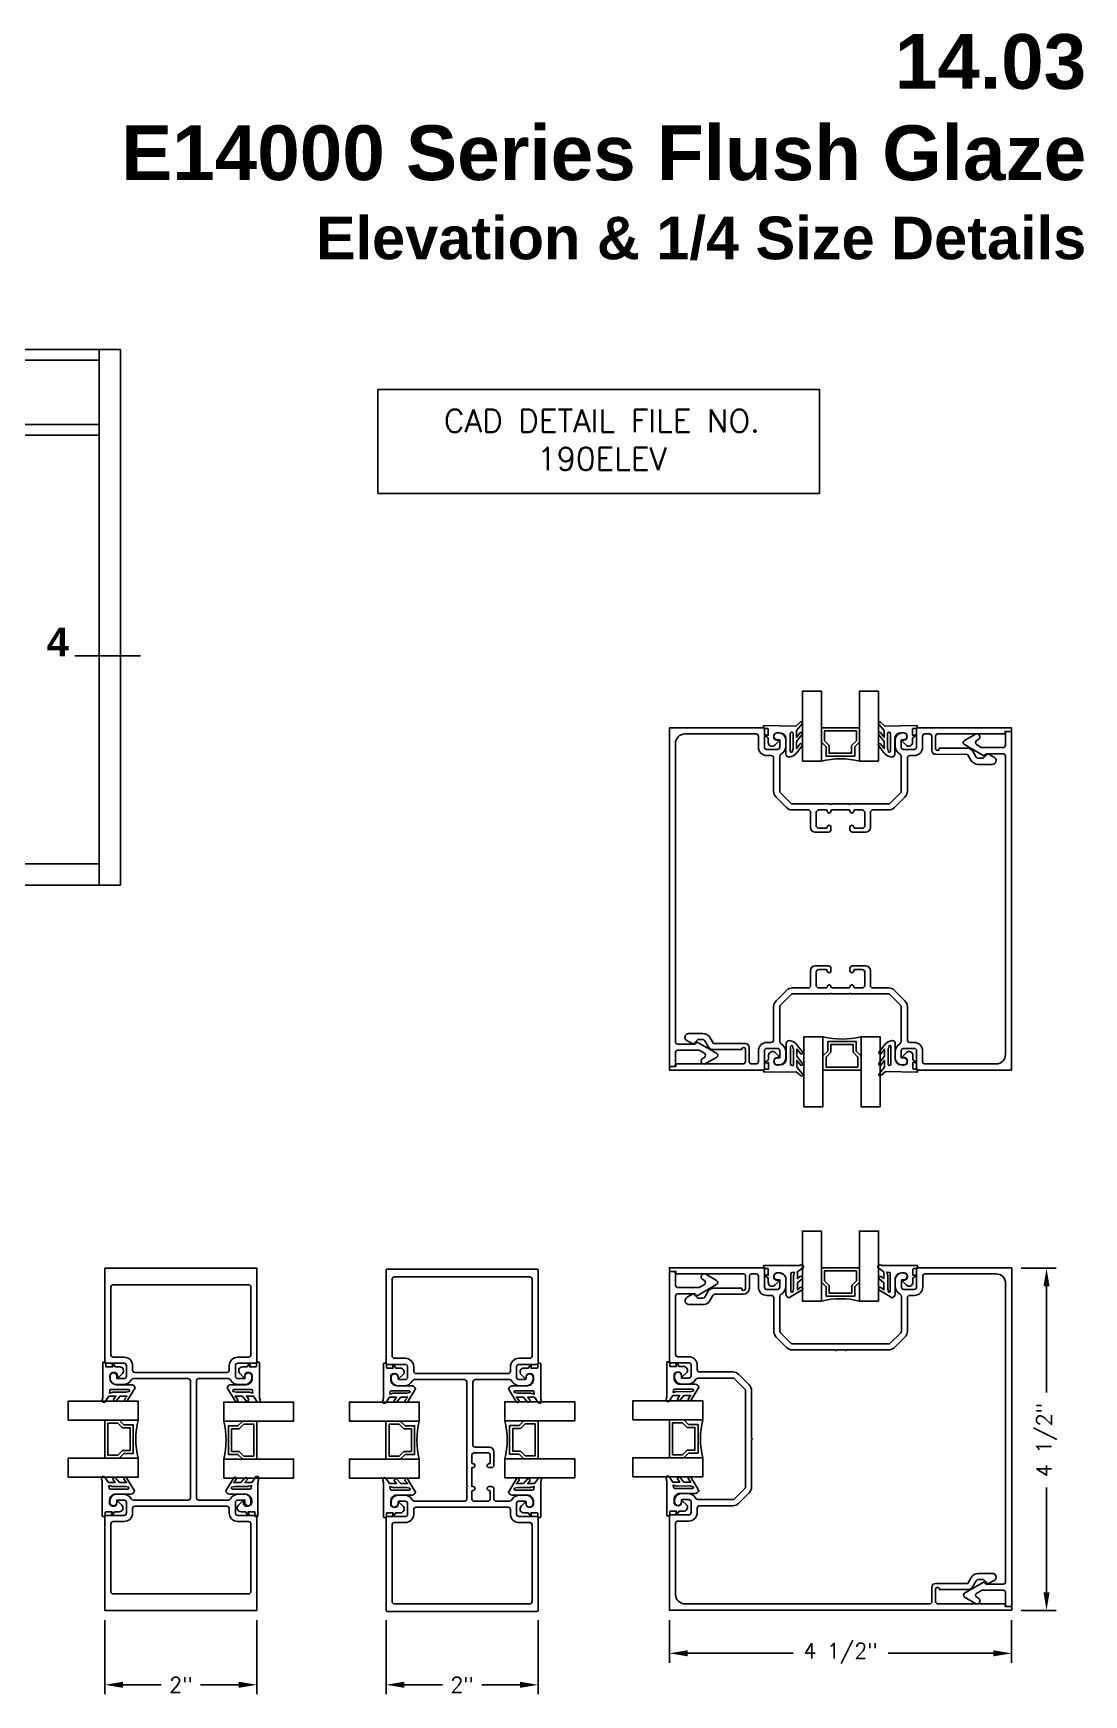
# Model space of a CAD drawing. Extents: x 0 to 139, y -24 to 89.
# Drawn here: x 33.87 to 37.32, y -4.44 to 1.02 of the extents above; entities that cross this region are included whole.
import ezdxf
from ezdxf.enums import TextEntityAlignment as Align

# ---------------------------------------------------------------- set-up
doc = ezdxf.new("R2010")
doc.units = 0
doc.header["$MEASUREMENT"] = 0
doc.layers.get('DEFPOINTS').update_dxf_attribs({"linetype": 'CONTINUOUS'})
for name, color, linetype in [('R-ANNO-DIMS', 3, 'CONTINUOUS'), ('R-ANNO-TEXT', 6, 'CONTINUOUS'), ('R-DET2', 2, 'CONTINUOUS'), ('R-OTLN', 1, 'CONTINUOUS'), ('R-PAT1', 5, 'CONTINUOUS'), ('TITLE', 7, 'CONTINUOUS')]:
    doc.layers.add(name, color=color, linetype=linetype)
doc.styles.get("Standard").update_dxf_attribs({"font": 'simplex'})
doc.styles.add('STYLE1', font='arialbd.ttf')
doc.dimstyles.new('1-4SIZE', dxfattribs={"dimtxt": 0.05, "dimasz": 0.06, "dimexe": 0.03125, "dimexo": 0.03125, "dimgap": 0.03125, "dimtad": 0, "dimdec": 5, "dimlfac": 4, "dimzin": 4, "dimtxsty": 'STANDARD', "dimcen": 0, "dimclrd": 256, "dimclre": 256, "dimclrt": 256, "dimazin": 3, "dimtfac": 1, "dimtdec": 5, "dimtofl": 0, "dimtmove": 0, "dimatfit": 3, "dimtolj": 1, "dimtzin": 4})

# ---------------------------------------------------------------- blocks, each defined once
blk = doc.blocks.new('*D181')
at = {"layer": 'DEFPOINTS', "color": 0}
for p in [(35.026, -4.1659), (35.526, -4.1659), (35.526, -4.4101)]:
    blk.add_point(p, dxfattribs=at)
at = {"layer": 'R-ANNO-DIMS'}
for p, q in [((35.026, -4.1972), (35.026, -4.4413)), ((35.526, -4.1972), (35.526, -4.4413)), ((35.086, -4.4101), (35.2115, -4.4101)), ((35.466, -4.4101), (35.3406, -4.4101))]:
    blk.add_line(p, q, dxfattribs=at)
for points in [[(35.086, -4.4001), (35.086, -4.4201), (35.026, -4.4101)], [(35.466, -4.4001), (35.466, -4.4201), (35.526, -4.4101)]]:
    blk.add_solid(points, dxfattribs=at)
at = {"layer": 'R-ANNO-DIMS', "insert": (35.276, -4.4101), "char_height": 0.05, "attachment_point": 5}
blk.add_mtext('\\A1;2"', dxfattribs=at)
blk = doc.blocks.new('*D182')
at = {"layer": 'DEFPOINTS', "color": 0}
for p in [(34.1017, -4.1659), (34.6017, -4.1659), (34.6017, -4.4101)]:
    blk.add_point(p, dxfattribs=at)
at = {"layer": 'R-ANNO-DIMS'}
for p, q in [((34.1017, -4.1972), (34.1017, -4.4413)), ((34.6017, -4.1972), (34.6017, -4.4413)), ((34.1617, -4.4101), (34.2871, -4.4101)), ((34.5417, -4.4101), (34.4163, -4.4101))]:
    blk.add_line(p, q, dxfattribs=at)
for points in [[(34.1617, -4.4001), (34.1617, -4.4201), (34.1017, -4.4101)], [(34.5417, -4.4001), (34.5417, -4.4201), (34.6017, -4.4101)]]:
    blk.add_solid(points, dxfattribs=at)
at = {"layer": 'R-ANNO-DIMS', "insert": (34.3517, -4.4101), "char_height": 0.05, "attachment_point": 5}
blk.add_mtext('\\A1;2"', dxfattribs=at)
blk = doc.blocks.new('*D189')
at = {"layer": 'DEFPOINTS', "color": 0}
for p in [(37.0825, -3.0409), (37.1974, -3.0409), (37.0825, -4.1659)]:
    blk.add_point(p, dxfattribs=at)
at = {"layer": 'R-ANNO-DIMS'}
for p, q in [((37.1138, -3.0409), (37.2286, -3.0409)), ((37.1974, -3.1009), (37.1974, -3.4496)), ((37.1974, -4.1059), (37.1974, -3.7621)), ((37.1138, -4.1659), (37.2286, -4.1659))]:
    blk.add_line(p, q, dxfattribs=at)
for points in [[(37.1874, -3.1009), (37.2074, -3.1009), (37.1974, -3.0409)], [(37.1874, -4.1059), (37.2074, -4.1059), (37.1974, -4.1659)]]:
    blk.add_solid(points, dxfattribs=at)
at = {"layer": 'R-ANNO-DIMS', "insert": (37.1974, -3.6059), "char_height": 0.05, "attachment_point": 5, "rotation": 90}
blk.add_mtext('\\A1;4 1/2"', dxfattribs=at)
blk = doc.blocks.new('*D190')
at = {"layer": 'DEFPOINTS', "color": 0}
for p in [(35.9579, -4.1659), (37.0825, -4.1659), (37.0825, -4.3067)]:
    blk.add_point(p, dxfattribs=at)
at = {"layer": 'R-ANNO-DIMS'}
for p, q in [((35.9579, -4.1972), (35.9579, -4.3379)), ((37.0825, -4.1972), (37.0825, -4.3379)), ((36.0179, -4.3067), (36.364, -4.3067)), ((37.0225, -4.3067), (36.6765, -4.3067))]:
    blk.add_line(p, q, dxfattribs=at)
for points in [[(36.0179, -4.2967), (36.0179, -4.3167), (35.9579, -4.3067)], [(37.0225, -4.2967), (37.0225, -4.3167), (37.0825, -4.3067)]]:
    blk.add_solid(points, dxfattribs=at)
at = {"layer": 'R-ANNO-DIMS', "insert": (36.5202, -4.3067), "char_height": 0.05, "attachment_point": 5}
blk.add_mtext('\\A1;4 1/2"', dxfattribs=at)
blk = doc.blocks.new('DOOR_ELEVATION')
at = {"layer": 'R-OTLN'}
for p, q in [((101.0679, -1.628), (101.0679, 0.132)), ((101.0679, 0.132), (104.4078, 0.132)), ((101.1031, -1.628), (101.1031, 0.132)), ((101.9117, -1.628), (101.9117, 0.132)), ((101.9469, -1.628), (101.9469, 0.132)), ((102.7906, -1.628), (102.7906, 0.132)), ((102.8258, -1.628), (102.8258, 0.132)), ((103.4586, -1.628), (103.4586, 0.132)), ((103.4937, -1.628), (103.4937, 0.132)), ((104.3375, -1.628), (104.3375, 0.132)), ((104.4078, -1.628), (104.4078, 0.132)), ((101.1031, 0.0968), (101.9117, 0.0968)), ((101.9469, 0.0968), (102.7906, 0.0968)), ((102.8258, 0.0968), (103.4586, 0.0968)), ((103.4937, 0.0968), (104.3375, 0.0968)), ((101.1031, -0.1141), (101.9117, -0.1141)), ((101.1031, -0.1493), (101.9117, -0.1493)), ((101.9469, -0.1141), (102.7906, -0.1141)), ((101.9469, -0.1493), (102.7906, -0.1493)), ((102.8258, -0.1141), (103.4586, -0.1141)), ((102.8258, -0.1493), (103.4586, -0.1493)), ((102.828, -0.1515), (103.4575, -0.1515)), ((102.828, -1.628), (102.828, -0.1515)), ((102.8653, -1.628), (102.8653, -0.1515)), ((103.4201, -0.7964), (103.4201, -0.1515)), ((103.4575, -1.628), (103.4575, -0.1515)), ((103.4937, -0.1141), (104.3375, -0.1141)), ((103.4937, -0.1493), (104.3375, -0.1493)), ((102.8653, -0.1888), (103.4201, -0.1888)), ((102.8741, -1.5577), (102.8741, -0.1888)), ((102.8741, -0.1976), (103.4113, -0.1976)), ((103.4113, -0.7964), (103.4113, -0.1888)), ((103.4388, -0.7964), (103.4036, -0.7964)), ((103.4388, -0.8139), (103.4036, -0.8139)), ((103.4113, -0.937), (103.4113, -0.8139)), ((103.4201, -0.937), (103.4201, -0.8139)), ((103.3773, -0.8227), (103.3773, -0.9282)), ((103.3948, -0.8227), (103.3948, -0.9282)), ((103.4388, -0.937), (103.4036, -0.937)), ((103.4388, -0.9546), (103.4036, -0.9546)), ((103.4113, -1.5577), (103.4113, -0.9546)), ((103.4201, -1.628), (103.4201, -0.9546)), ((102.8653, -1.5577), (103.4201, -1.5577)), ((102.8741, -1.5489), (103.4113, -1.5489)), ((103.4937, -1.5577), (104.3375, -1.5577)), ((101.0679, -1.628), (102.8258, -1.628)), ((101.1031, -1.5929), (101.9117, -1.5929)), ((101.9469, -1.5929), (102.7906, -1.5929)), ((102.828, -1.628), (103.4575, -1.628)), ((103.4586, -1.628), (104.4078, -1.628))]:
    blk.add_line(p, q, dxfattribs=at)
for centre, radius, start, end in [((103.4036, -0.8227), 0.0264, 90, 180), ((103.4036, -0.8227), 0.00879, 90, 180), ((103.4388, -0.8051), 0.00879, 270, 90), ((103.4036, -0.9282), 0.0264, 180, 270), ((103.4036, -0.9282), 0.00879, 180, 270), ((103.4388, -0.9458), 0.00879, 270, 90)]:
    blk.add_arc(centre, radius, start, end, dxfattribs=at)
blk = doc.blocks.new('P2728_COMPRESS')
at = {"layer": 'R-DET2'}
blk.add_lwpolyline([(176.266, 42.927), (176.372, 42.753, -0.301952), (176.324, 42.713), (176.124, 42.713, 0.414214), (176.044, 42.633), (176.044, 42.594, 0.388879), (176.081, 42.554), (176.097, 42.553, 0.440011), (176.14, 42.593), (176.14, 42.607, -0.668179), (176.157, 42.614), (176.206, 42.566, -0.668179), (176.17, 42.48), (176.111, 42.48), (176.083, 42.441, -0.836323), (176.069, 42.447), (176.078, 42.48), (175.994, 42.48, 0.414214), (175.988, 42.474), (175.988, 42.424, -0.414214), (175.982, 42.418), (175.954, 42.418, -0.414214), (175.948, 42.424), (175.948, 42.862, 0.083245), (175.94, 42.911), (175.94, 42.911)], format="xyb", dxfattribs=at)
for points in [[(175.978, 42.937), (176.028, 42.864), (176.119, 42.864), (176.088, 42.905)], [(176.117, 42.931), (176.175, 42.864), (176.267, 42.864), (176.235, 42.902)]]:
    blk.add_lwpolyline(points, dxfattribs=at)
blk.add_lwpolyline([(176.039, 42.79, 0.372312), (176.054, 42.778), (176.284, 42.778, 0.668179), (176.295, 42.803), (176.252, 42.812), (176.078, 42.811), (176.034, 42.824)], format="xyb", close=True, dxfattribs=at)
at = {"layer": 'R-DET2', "ltscale": 0.1}
for centre, radius, start, end in [((175.962, 42.92), 0.0237, 22.2345, 202.2345), ((176.117, 42.901), 0.0297, 90, 171.5397), ((176.251, 42.914), 0.0199, 40.2978, 220.2978)]:
    blk.add_arc(centre, radius, start, end, dxfattribs=at)

msp = doc.modelspace()

# ---------------------------------------------------------------- linework, layer by layer
at = {"layer": 'R-ANNO-TEXT'}
msp.add_line((34.2193668, -1.0286541), (34.0030325, -1.0286541), dxfattribs=at)
msp.add_lwpolyline([(34.9991316, -0.1527947), (36.4506116, -0.1527947), (36.4506116, -0.4948576), (34.9991316, -0.4948576)], close=True, dxfattribs=at)
at = {"layer": 'R-DET2'}
for points in [[(36.6447655, -1.1446909), (36.5822655, -1.1446909), (36.5822655, -1.374491), (36.6447655, -1.374491), (36.6447655, -1.1446909), (36.6447655, -1.374491), (36.5822655, -1.374491), (36.5822655, -1.311991), (36.5667655, -1.327491), (36.5667655, -1.358741), (36.4727655, -1.358741), (36.4727655, -1.327491), (36.4572655, -1.311991), (36.4572655, -1.264991), (36.5822655, -1.264991), (36.4572655, -1.264991), (36.4572655, -1.1446909), (36.3947655, -1.1446909), (36.3947655, -1.374491), (36.4572655, -1.374491), (36.4572655, -1.311991), (36.4572655, -1.374491, -0.123310184), (36.5822655, -1.374491, 1.56900442)], [(36.3999642, -2.5101986), (36.4624642, -2.5101987), (36.4624642, -2.2803985), (36.3999642, -2.2803985), (36.3999642, -2.5101987), (36.3999642, -2.2803985), (36.4624642, -2.2803985), (36.4624642, -2.3428985), (36.4779642, -2.3273985), (36.4779642, -2.2961485), (36.5719642, -2.2961485), (36.5719642, -2.3273985), (36.5874642, -2.3428985), (36.5874642, -2.3898985), (36.4624642, -2.3898985), (36.5874642, -2.3898985), (36.5874642, -2.5101987), (36.6499642, -2.5101987), (36.6499642, -2.2803985), (36.5874642, -2.2803985), (36.5874642, -2.3428985), (36.5874642, -2.2803985, -0.123310184), (36.4624642, -2.2803985, 1.56900442)], [(36.6450143, -2.9191038), (36.5825143, -2.9191038), (36.5825143, -3.1489039), (36.6450143, -3.1489039), (36.6450143, -2.9191038), (36.6450143, -3.1489039), (36.5825143, -3.1489039), (36.5825143, -3.0864039), (36.5670143, -3.1019039), (36.5670143, -3.1331539), (36.4730143, -3.1331539), (36.4730143, -3.1019039), (36.4575143, -3.0864039), (36.4575143, -3.0394039), (36.5825143, -3.0394039), (36.4575143, -3.0394039), (36.4575143, -2.9191038), (36.3950143, -2.9191038), (36.3950143, -3.1489039), (36.4575143, -3.1489039), (36.4575143, -3.0864039), (36.4575143, -3.1489039, -0.123310184), (36.5825143, -3.1489039, 1.56900442)], [(33.9812637, -3.4777977), (33.9812637, -3.5402977), (34.2110638, -3.5402977), (34.2110638, -3.4777977), (33.9812637, -3.4777977), (34.2110638, -3.4777977), (34.2110638, -3.5402977), (34.1485638, -3.5402977), (34.1640638, -3.5557977), (34.1953138, -3.5557977), (34.1953138, -3.6497977), (34.1640638, -3.6497977), (34.1485638, -3.6652977), (34.1015638, -3.6652977), (34.1015638, -3.5402977), (34.1015638, -3.6652977), (33.9812637, -3.6652977), (33.9812637, -3.7277977), (34.2110638, -3.7277977), (34.2110638, -3.6652977), (34.1485638, -3.6652977), (34.2110638, -3.6652977, -0.123310184), (34.2110638, -3.5402977, 1.56900442)], [(34.7221139, -3.7309577), (34.7221139, -3.6684577), (34.4923138, -3.6684577), (34.4923138, -3.7309577), (34.7221139, -3.7309577), (34.4923138, -3.7309577), (34.4923138, -3.6684577), (34.5548138, -3.6684577), (34.5393138, -3.6529577), (34.5080638, -3.6529577), (34.5080638, -3.5589577), (34.5393138, -3.5589577), (34.5548138, -3.5434577), (34.6018138, -3.5434577), (34.6018138, -3.6684577), (34.6018138, -3.5434577), (34.7221139, -3.5434577), (34.7221139, -3.4809577), (34.4923138, -3.4809577), (34.4923138, -3.5434577), (34.5548138, -3.5434577), (34.4923138, -3.5434577, -0.123310184), (34.4923138, -3.6684577, 1.56900442)], [(34.9056095, -3.480958), (34.9056094, -3.543458), (35.1354096, -3.543458), (35.1354096, -3.480958), (34.9056094, -3.480958), (35.1354096, -3.480958), (35.1354096, -3.543458), (35.0729096, -3.543458), (35.0884096, -3.558958), (35.1196596, -3.558958), (35.1196596, -3.652958), (35.0884096, -3.652958), (35.0729096, -3.668458), (35.0259096, -3.668458), (35.0259096, -3.543458), (35.0259096, -3.668458), (34.9056094, -3.668458), (34.9056094, -3.730958), (35.1354096, -3.730958), (35.1354096, -3.668458), (35.0729096, -3.668458), (35.1354096, -3.668458, -0.123310184), (35.1354096, -3.543458, 1.56900442)], [(35.6464597, -3.7301398), (35.6464597, -3.6676398), (35.4166596, -3.6676398), (35.4166596, -3.7301398), (35.6464597, -3.7301398), (35.4166596, -3.7301398), (35.4166596, -3.6676398), (35.4791596, -3.6676398), (35.4636596, -3.6521398), (35.4324096, -3.6521398), (35.4324096, -3.5581398), (35.4636596, -3.5581398), (35.4791596, -3.5426398), (35.5261596, -3.5426398), (35.5261596, -3.6676398), (35.5261596, -3.5426398), (35.6464597, -3.5426398), (35.6464597, -3.4801398), (35.4166596, -3.4801398), (35.4166596, -3.5426398), (35.4791596, -3.5426398), (35.4166596, -3.5426398, -0.123310184), (35.4166596, -3.6676398, 1.56900442)], [(35.8376037, -3.4765153), (35.8376037, -3.5390153), (36.0674038, -3.5390153), (36.0674038, -3.4765153), (35.8376037, -3.4765153), (36.0674038, -3.4765153), (36.0674038, -3.5390153), (36.0049038, -3.5390153), (36.0204038, -3.5545153), (36.0516538, -3.5545153), (36.0516538, -3.6485153), (36.0204038, -3.6485153), (36.0049038, -3.6640153), (35.9579038, -3.6640153), (35.9579038, -3.5390153), (35.9579038, -3.6640153), (35.8376037, -3.6640153), (35.8376037, -3.7265153), (36.0674038, -3.7265153), (36.0674038, -3.6640153), (36.0049038, -3.6640153), (36.0674038, -3.6640153, -0.123310184), (36.0674038, -3.5390153, 1.56900442)]]:
    msp.add_lwpolyline(points, format="xyb", dxfattribs=at)
for points in [[(36.310615, -1.3056446), (36.3141137, -1.3056446, -0.668178638), (36.3158814, -1.3099124), (36.3038158, -1.321978, -0.668178638), (36.282477, -1.3131392), (36.282477, -1.2984267), (36.2725683, -1.2913918, -0.836323417), (36.2742437, -1.2878291), (36.282477, -1.2900352), (36.282477, -1.2690668, 0.414213562), (36.280977, -1.2675668), (36.268477, -1.2675668, -0.414213562), (36.266977, -1.2660668), (36.266977, -1.2590668, -0.414213562), (36.268477, -1.2575668), (36.3730931, -1.2592957, 0.163037879), (36.3730931, -1.2592957), (36.3890723, -1.2452098, -0.886657652), (36.3929261, -1.2532292), (36.3756083, -1.2736543), (36.3756083, -1.2964298), (36.3879754, -1.2804681, -0.948513471), (36.3930277, -1.2878549), (36.3756083, -1.3104892), (36.3756083, -1.3334427), (36.3879157, -1.3176813, -0.958754735), (36.3933447, -1.3248015), (36.3785315, -1.343702, -0.22622008), (36.3505516, -1.3616446, -0.414213562), (36.3405516, -1.3516446), (36.3405516, -1.3016446, 0.414213562), (36.3205516, -1.2816446), (36.3109649, -1.2816446, 0.388878732), (36.301003, -1.2907731), (36.300653, -1.2947731, 0.440010531)], [(36.7286552, -1.3054206), (36.7251565, -1.3054206, 0.668178638), (36.7233888, -1.3096883), (36.7354544, -1.321754, 0.668178638), (36.7567932, -1.3129151), (36.7567932, -1.2982027), (36.7667019, -1.2911677, 0.836323417), (36.7650265, -1.2876051), (36.7567932, -1.2898112), (36.7567932, -1.2688428, -0.414213562), (36.7582932, -1.2673428), (36.7707932, -1.2673428, 0.414213562), (36.7722932, -1.2658428), (36.7722932, -1.2588428, 0.414213562), (36.7707932, -1.2573428), (36.6661771, -1.2590716, -0.163037879), (36.6661771, -1.2590716), (36.650198, -1.2449857, 0.886657652), (36.6463442, -1.2530051), (36.6636619, -1.2734303), (36.6636619, -1.2962058), (36.6512948, -1.2802441, 0.948513471), (36.6462425, -1.2876309), (36.6636619, -1.3102652), (36.6636619, -1.3332187), (36.6513545, -1.3174572, 0.958754735), (36.6459255, -1.3245775), (36.6607387, -1.343478, 0.22622008), (36.6887186, -1.3614206, 0.414213562), (36.6987186, -1.3514206), (36.6987186, -1.3014206, -0.414213562), (36.7187186, -1.2814206), (36.7283053, -1.2814206, -0.388878732), (36.7382672, -1.290549), (36.7386172, -1.294549, -0.440010531)], [(36.357972, -1.2803743, 0.372311819), (36.3547644, -1.2840848), (36.3547644, -1.3416446, 0.668178638), (36.3611661, -1.3442963), (36.3631476, -1.3358167, 0.198912367), (36.364246, -1.3331651), (36.364246, -1.2828453, 0.457394721), (36.3599536, -1.2791347)], [(36.6812982, -1.2801502, -0.372311819), (36.6845058, -1.2838608), (36.6845058, -1.3414206, -0.668178638), (36.6781042, -1.3440722), (36.6761226, -1.3355927, -0.198912367), (36.6750242, -1.332941), (36.6750242, -1.2826213, -0.457394721), (36.6793166, -1.2789107)], [(36.3120469, -2.348848), (36.3155456, -2.348848, 0.668178638), (36.3173134, -2.3445803), (36.3052478, -2.3325147, 0.668178638), (36.2839089, -2.3413535), (36.2839089, -2.3560659), (36.2740002, -2.3631009, 0.836323417), (36.2756757, -2.3666635), (36.2839089, -2.3644574), (36.2839089, -2.3854258, -0.414213562), (36.2824089, -2.3869258), (36.2699089, -2.3869258, 0.414213562), (36.2684089, -2.3884258), (36.2684089, -2.3954258, 0.414213562), (36.2699089, -2.3969258), (36.3745251, -2.395197, -0.163037879), (36.3745251, -2.395197), (36.3905042, -2.4092829, 0.886657652), (36.394358, -2.4012635), (36.3770402, -2.3808383), (36.3770402, -2.3580628), (36.3894074, -2.3740245, 0.948513471), (36.3944596, -2.3666377), (36.3770402, -2.3440034), (36.3770402, -2.3210499), (36.3893477, -2.3368114, 0.958754735), (36.3947767, -2.3296911), (36.3799634, -2.3107906, 0.22622008), (36.3519836, -2.292848, 0.414213562), (36.3419836, -2.302848), (36.3419836, -2.352848, -0.414213562), (36.3219836, -2.372848), (36.3123969, -2.372848, -0.388878732), (36.3024349, -2.3637196), (36.302085, -2.3597196, -0.440010531)], [(36.7300872, -2.348624), (36.7265885, -2.348624, -0.668178638), (36.7248207, -2.3443562), (36.7368863, -2.3322906, -0.668178638), (36.7582251, -2.3411294), (36.7582251, -2.3558419), (36.7681339, -2.3628768, -0.836323417), (36.7664584, -2.3664395), (36.7582251, -2.3642334), (36.7582251, -2.3852018, 0.414213562), (36.7597251, -2.3867018), (36.7722251, -2.3867018, -0.414213562), (36.7737251, -2.3882018), (36.7737251, -2.3952018, -0.414213562), (36.7722251, -2.3967018), (36.667609, -2.3949729, 0.163037879), (36.667609, -2.3949729), (36.6516299, -2.4090589, -0.886657652), (36.6477761, -2.4010395), (36.6650938, -2.3806143), (36.6650938, -2.3578388), (36.6527267, -2.3738005, -0.948513471), (36.6476745, -2.3664137), (36.6650938, -2.3437794), (36.6650938, -2.3208259), (36.6527864, -2.3365873, -0.958754735), (36.6473574, -2.3294671), (36.6621706, -2.3105666, -0.22622008), (36.6901505, -2.292624, -0.414213562), (36.7001505, -2.302624), (36.7001505, -2.352624, 0.414213562), (36.7201505, -2.372624), (36.7297372, -2.372624, 0.388878732), (36.7396991, -2.3634956), (36.7400491, -2.3594956, 0.440010531)], [(36.3594039, -2.3741184, -0.372311819), (36.3561963, -2.3704078), (36.3561963, -2.312848, -0.668178638), (36.362598, -2.3101964), (36.3645795, -2.3186759, -0.198912367), (36.3656779, -2.3213276), (36.3656779, -2.3716474, -0.457394721), (36.3613855, -2.3753579)], [(36.6827301, -2.3738944, 0.372311819), (36.6859377, -2.3701838), (36.6859377, -2.312624, 0.668178638), (36.6795361, -2.3099723), (36.6775545, -2.3184519, 0.198912367), (36.6764562, -2.3211035), (36.6764562, -2.3714233, 0.457394721), (36.6807486, -2.3751339)]]:
    msp.add_lwpolyline(points, format="xyb", close=True, dxfattribs=at)
for points in [[(36.5722655, -1.274991), (36.4672655, -1.274991), (36.4672655, -1.3078489), (36.4827655, -1.3233489), (36.4827655, -1.348741), (36.5567655, -1.348741), (36.5567655, -1.3233489), (36.5722655, -1.3078489), (36.5722655, -1.274991)], [(36.4724642, -2.3798985), (36.5774642, -2.3798985), (36.5774642, -2.3470407), (36.5619642, -2.3315407), (36.5619642, -2.3061485), (36.4879642, -2.3061485), (36.4879642, -2.3315407), (36.4724642, -2.3470407), (36.4724642, -2.3798985)], [(36.5725143, -3.0494039), (36.4675143, -3.0494039), (36.4675143, -3.0822618), (36.4830143, -3.0977618), (36.4830143, -3.1231539), (36.5570143, -3.1231539), (36.5570143, -3.0977618), (36.5725143, -3.0822618), (36.5725143, -3.0494039)], [(35.9679038, -3.5490153), (35.9679038, -3.6540153), (36.0007617, -3.6540153), (36.0162617, -3.6385153), (36.0416538, -3.6385153), (36.0416538, -3.5645153), (36.0162617, -3.5645153), (36.0007617, -3.5490153), (35.9679038, -3.5490153)], [(34.1115638, -3.5502977), (34.1115638, -3.6552977), (34.1444217, -3.6552977), (34.1599217, -3.6397977), (34.1853138, -3.6397977), (34.1853138, -3.5657977), (34.1599217, -3.5657977), (34.1444217, -3.5502977), (34.1115638, -3.5502977)], [(34.5918138, -3.6584577), (34.5918138, -3.5534577), (34.5589559, -3.5534577), (34.5434559, -3.5689577), (34.5180638, -3.5689577), (34.5180638, -3.6429577), (34.5434559, -3.6429577), (34.5589559, -3.6584577), (34.5918138, -3.6584577)], [(35.0359096, -3.553458), (35.0359096, -3.658458), (35.0687674, -3.658458), (35.0842674, -3.642958), (35.1096596, -3.642958), (35.1096596, -3.568958), (35.0842674, -3.568958), (35.0687674, -3.553458), (35.0359096, -3.553458)], [(35.5161596, -3.6576398), (35.5161596, -3.5526398), (35.4833017, -3.5526398), (35.4678017, -3.5681398), (35.4424096, -3.5681398), (35.4424096, -3.6421398), (35.4678017, -3.6421398), (35.4833017, -3.6576398), (35.5161596, -3.6576398)]]:
    msp.add_lwpolyline(points, dxfattribs=at)
at = {"layer": 'R-OTLN'}
for points in [[(36.937789, -1.3522411), (36.832547, -1.3521161, -0.414213562), (36.820047, -1.3396161), (36.820047, -1.2928661, 0.414213562), (36.812297, -1.2851161), (36.797797, -1.2851161, 0.414213562), (36.790047, -1.2928661), (36.790047, -1.3283661, -0.414213562), (36.762297, -1.3561161), (36.747547, -1.3561161, 0.414213562), (36.739797, -1.3638661), (36.739797, -1.473156, -0.198912367), (36.7316692, -1.4927782), (36.6974591, -1.5269883, -0.198912367), (36.6778368, -1.5351161), (36.6261095, -1.5351161, 0.414213562), (36.618297, -1.5429286), (36.618297, -1.5921161, -0.414213562), (36.602797, -1.6076161), (36.559047, -1.6076161, -0.414213562), (36.551297, -1.5998661), (36.551297, -1.5913661, -0.414213562), (36.557547, -1.5851161, -0.414213562), (36.563797, -1.5913661, 0.414213562), (36.567547, -1.5951161), (36.591797, -1.5951161, 0.414213562), (36.599547, -1.5873661), (36.599547, -1.5428661, 0.414213562), (36.591797, -1.5351161), (36.567547, -1.5351161, 0.414213562), (36.563797, -1.5388661, -0.414213562), (36.557547, -1.5451161, -0.414213562), (36.551297, -1.5388661, 0.414213562), (36.547547, -1.5351161), (36.492547, -1.5351161, 0.414213562), (36.488797, -1.5388661), (36.488797, -1.5388661, -0.414213562), (36.482547, -1.5451161, -0.414213562), (36.476297, -1.5388661, 0.414213562), (36.472547, -1.5351161), (36.448297, -1.5351161, 0.414213562), (36.440547, -1.5428661), (36.440547, -1.5873661, 0.414213562), (36.448297, -1.5951161), (36.472547, -1.5951161, 0.414213562), (36.476297, -1.5913661, -0.414213562), (36.482547, -1.5851161, -0.414213562), (36.488797, -1.5913661), (36.488797, -1.5998661, -0.414213562), (36.481047, -1.6076161), (36.437297, -1.6076161, -0.414213562), (36.421797, -1.5921161), (36.421797, -1.5429286, 0.414213562), (36.4139845, -1.5351161), (36.3622571, -1.5351161, -0.198912367), (36.3426349, -1.5269883), (36.3084248, -1.4927782, -0.198912367), (36.300297, -1.473156), (36.300297, -1.3638661, 0.414213562), (36.292547, -1.3561161), (36.277797, -1.3561161, -0.414213562), (36.250047, -1.3283661), (36.250047, -1.2928661, 0.414213562), (36.242297, -1.2851161), (36.008797, -1.2851161, 0.414213562), (35.977547, -1.3163661), (35.977547, -2.2969028, 0.414213562), (35.985297, -2.3046528), (36.041547, -2.3046528), (36.048547, -2.2976528), (36.1125152, -2.3345848, -0.577350269), (36.1125152, -2.3480082), (36.0767021, -2.3686849, -0.414213562), (36.0630419, -2.3650246, -0.414213562), (36.0667021, -2.3513644), (36.0725152, -2.3480082, 0.577350269), (36.0725152, -2.3345848), (36.0571108, -2.3256911, 0.131652498), (36.0532358, -2.3246528), (35.985297, -2.3246528, 0.414213562), (35.977547, -2.3324028), (35.977547, -2.3731801, -0.388878732), (35.9741238, -2.3769158), (35.9616238, -2.3780094, -0.440010531), (35.957547, -2.3742737), (35.957547, -1.2651161), (36.270047, -1.2651161), (36.270047, -1.3283661, 0.414213562), (36.277797, -1.3361161), (36.312547, -1.3361161, 0.414213562), (36.320297, -1.3283661), (36.320297, -1.3048661), (36.312797, -1.3048661, -0.414213562), (36.301297, -1.2933661), (36.301297, -1.2931161, -0.414213562), (36.312797, -1.2816161), (36.317047, -1.2816161, -0.414213562), (36.340297, -1.3048661), (36.340297, -1.3248661, -0.271903129), (36.3242714, -1.3521568, 0.271903129), (36.320297, -1.3589249), (36.320297, -1.473156, 0.198912367), (36.3225669, -1.478636), (36.3567771, -1.5128462, 0.198912367), (36.3622571, -1.5151161), (36.486297, -1.5151161), (36.488797, -1.5176161), (36.491297, -1.5151161), (36.548797, -1.5151161), (36.551297, -1.5176161), (36.553797, -1.5151161), (36.6778368, -1.5151161, 0.198912367), (36.6833169, -1.5128462), (36.7175271, -1.478636, 0.198912367), (36.719797, -1.473156), (36.719797, -1.3589249, 0.271903129), (36.7158226, -1.3521568, -0.271903129), (36.699797, -1.3248661), (36.699797, -1.3048661, -0.414213562), (36.723047, -1.2816161), (36.727297, -1.2816161, -0.414213562), (36.738797, -1.2931161), (36.738797, -1.2933661, -0.414213562), (36.727297, -1.3048661), (36.719797, -1.3048661), (36.719797, -1.3283661, 0.414213562), (36.727547, -1.3361161), (36.762297, -1.3361161, 0.414213562), (36.770047, -1.3283661), (36.770047, -1.2651161), (37.082547, -1.2651161), (37.082547, -1.2768661), (37.061297, -1.2768661), (37.061297, -1.2851161), (36.840297, -1.2851161, 0.414213562), (36.832547, -1.2928661), (36.832547, -1.3333661, 1.106110134), (36.8449207, -1.3321161), (36.9375725, -1.3321161, -0.267949192), (36.9551095, -1.3422411), (36.9662024, -1.3614545, 0.267949192), (36.9729141, -1.3653295), (36.989547, -1.3653295), (37.004297, -1.3505795), (37.0249693, -1.3618559, -0.776995411), (37.0189834, -1.3853295), (36.9729141, -1.3853295, -0.267949192), (36.9488819, -1.3714545)], [(36.102305, -2.3026487), (36.207547, -2.3027737, -0.414213562), (36.220047, -2.3152737), (36.220047, -2.3620237, 0.414213562), (36.227797, -2.3697737), (36.242297, -2.3697737, 0.414213562), (36.250047, -2.3620237), (36.250047, -2.3265237, -0.414213562), (36.277797, -2.2987737), (36.292547, -2.2987737, 0.414213562), (36.300297, -2.2910237), (36.300297, -2.1817339, -0.198912367), (36.3084248, -2.1621117), (36.3426349, -2.1279015, -0.198912367), (36.3622571, -2.1197737), (36.4139845, -2.1197737, 0.414213562), (36.421797, -2.1119612), (36.421797, -2.0627737, -0.414213562), (36.437297, -2.0472737), (36.481047, -2.0472737, -0.414213562), (36.488797, -2.0550237), (36.488797, -2.0635237, -0.414213562), (36.482547, -2.0697737, -0.414213562), (36.476297, -2.0635237, 0.414213562), (36.472547, -2.0597737), (36.448297, -2.0597737, 0.414213562), (36.440547, -2.0675237), (36.440547, -2.1120237, 0.414213562), (36.448297, -2.1197737), (36.472547, -2.1197737, 0.414213562), (36.476297, -2.1160237, -0.414213562), (36.482547, -2.1097737, -0.414213562), (36.488797, -2.1160237, 0.414213562), (36.492547, -2.1197737), (36.547547, -2.1197737, 0.414213562), (36.551297, -2.1160237), (36.551297, -2.1160237, -0.414213562), (36.557547, -2.1097737, -0.414213562), (36.563797, -2.1160237, 0.414213562), (36.567547, -2.1197737), (36.591797, -2.1197737, 0.414213562), (36.599547, -2.1120237), (36.599547, -2.0675237, 0.414213562), (36.591797, -2.0597737), (36.567547, -2.0597737, 0.414213562), (36.563797, -2.0635237, -0.414213562), (36.557547, -2.0697737, -0.414213562), (36.551297, -2.0635237), (36.551297, -2.0550237, -0.414213562), (36.559047, -2.0472737), (36.602797, -2.0472737, -0.414213562), (36.618297, -2.0627737), (36.618297, -2.1119612, 0.414213562), (36.6261095, -2.1197737), (36.6778368, -2.1197737, -0.198912367), (36.6974591, -2.1279015), (36.7316692, -2.1621117, -0.198912367), (36.739797, -2.1817339), (36.739797, -2.2910237, 0.414213562), (36.747547, -2.2987737), (36.762297, -2.2987737, -0.414213562), (36.790047, -2.3265237), (36.790047, -2.3620237, 0.414213562), (36.797797, -2.3697737), (37.031297, -2.3697737, 0.414213562), (37.062547, -2.3385237), (37.062547, -1.3579871, 0.414213562), (37.054797, -1.3502371), (36.998547, -1.3502371), (36.991547, -1.3572371), (36.9275788, -1.320305, -0.577350269), (36.9275788, -1.3068816), (36.9633918, -1.286205, -0.414213562), (36.9770521, -1.2898652, -0.414213562), (36.9733918, -1.3035255), (36.9675788, -1.3068816, 0.577350269), (36.9675788, -1.320305), (36.9829832, -1.3291988, 0.131652498), (36.9868582, -1.3302371), (37.054797, -1.3302371, 0.414213562), (37.062547, -1.3224871), (37.062547, -1.2817097, -0.388878732), (37.0659702, -1.277974), (37.0784702, -1.2768804, -0.440010531), (37.082547, -1.2806161), (37.082547, -2.3897737), (36.770047, -2.3897737), (36.770047, -2.3265237, 0.414213562), (36.762297, -2.3187737), (36.727547, -2.3187737, 0.414213562), (36.719797, -2.3265237), (36.719797, -2.3500237), (36.727297, -2.3500237, -0.414213562), (36.738797, -2.3615237), (36.738797, -2.3617737, -0.414213562), (36.727297, -2.3732737), (36.723047, -2.3732737, -0.414213562), (36.699797, -2.3500237), (36.699797, -2.3300237, -0.271903129), (36.7158226, -2.302733, 0.271903129), (36.719797, -2.2959649), (36.719797, -2.1817339, 0.198912367), (36.7175271, -2.1762538), (36.6833169, -2.1420436, 0.198912367), (36.6778368, -2.1397737), (36.553797, -2.1397737), (36.551297, -2.1372737), (36.548797, -2.1397737), (36.491297, -2.1397737), (36.488797, -2.1372737), (36.486297, -2.1397737), (36.3622571, -2.1397737, 0.198912367), (36.3567771, -2.1420436), (36.3225669, -2.1762538, 0.198912367), (36.320297, -2.1817339), (36.320297, -2.2959649, 0.271903129), (36.3242714, -2.302733, -0.271903129), (36.340297, -2.3300237), (36.340297, -2.3500237, -0.414213562), (36.317047, -2.3732737), (36.312797, -2.3732737, -0.414213562), (36.301297, -2.3617737), (36.301297, -2.3615237, -0.414213562), (36.312797, -2.3500237), (36.320297, -2.3500237), (36.320297, -2.3265237, 0.414213562), (36.312547, -2.3187737), (36.277797, -2.3187737, 0.414213562), (36.270047, -2.3265237), (36.270047, -2.3897737), (35.957547, -2.3897737), (35.957547, -2.3780237), (35.978797, -2.3780237), (35.978797, -2.3697737), (36.199797, -2.3697737, 0.414213562), (36.207547, -2.3620237), (36.207547, -2.3215237, 1.106110134), (36.1951733, -2.3227737), (36.1025215, -2.3227737, -0.267949192), (36.0849844, -2.3126487), (36.0738916, -2.2934354, 0.267949192), (36.0671799, -2.2895604), (36.050547, -2.2895604), (36.035797, -2.3043104), (36.0151247, -2.2930339, -0.776995411), (36.0211106, -2.2695604), (36.0671799, -2.2695604, -0.267949192), (36.0912121, -2.2834354)], [(34.4029388, -3.4114367), (34.4029388, -3.7954367, 0.412903226), (34.4106888, -3.8031867), (34.5078638, -3.8031867, 0.275138183), (34.5146388, -3.7992117, -0.271842942), (34.5419388, -3.7831867), (34.5619388, -3.7831867, -0.412903226), (34.5851888, -3.8064367), (34.5851888, -3.8105617, -1), (34.5619388, -3.8105617), (34.5619388, -3.8031867), (34.5384388, -3.8031867, 0.412903226), (34.5306888, -3.8109367), (34.5306888, -3.8456867, 0.412903226), (34.5384388, -3.8534367), (34.6016888, -3.8534367), (34.6016888, -4.1659367), (34.1016888, -4.1659367), (34.1016888, -3.8534367), (34.1649388, -3.8534367, 0.412903226), (34.1726888, -3.8456867), (34.1726888, -3.8109367, 0.412903226), (34.1649388, -3.8031867), (34.1414388, -3.8031867), (34.1414388, -3.8105617, -1), (34.1181888, -3.8105617), (34.1181888, -3.8064367, -0.413978903), (34.1414388, -3.7831867), (34.1614388, -3.7831867, -0.272428429), (34.1887138, -3.7992117, 0.269646131), (34.1954888, -3.8031867), (34.3751888, -3.8031867, 0.412903226), (34.3829388, -3.7954367), (34.3829388, -3.4114367, 0.412903226), (34.3751888, -3.4036867), (34.1954888, -3.4036867, 0.269646131), (34.1887138, -3.4076617, -0.272428429), (34.1614388, -3.4236867), (34.1414388, -3.4236867, -0.415053763), (34.1181888, -3.4004367), (34.1181888, -3.3963117, -1), (34.1414388, -3.3963117), (34.1414388, -3.4036867), (34.1649388, -3.4036867, 0.412903226), (34.1726888, -3.3959367), (34.1726888, -3.3611867, 0.412903226), (34.1649388, -3.3534367), (34.1016888, -3.3534367), (34.1016888, -3.0409367), (34.6016888, -3.0409367), (34.6016888, -3.3534367), (34.5384388, -3.3534367, 0.412903226), (34.5306888, -3.3611867), (34.5306888, -3.3959367, 0.412903226), (34.5384388, -3.4036867), (34.5619388, -3.4036867), (34.5619388, -3.3963117, -1), (34.5851888, -3.3963117), (34.5851888, -3.4004367, -0.413978903), (34.5619388, -3.4236867), (34.5419388, -3.4236867, -0.271842942), (34.5146388, -3.4076617, 0.269646131), (34.5078638, -3.4036867), (34.4106888, -3.4036867, 0.412903226), (34.4029388, -3.4114367)], [(35.3116596, -3.6212489), (35.3116596, -3.4150614), (35.3116596, -3.4150614, -0.412903226), (35.3194096, -3.4073114), (35.4322346, -3.4073114, -0.269646131), (35.4390096, -3.4112864, 0.272428429), (35.4662846, -3.4273114), (35.4862846, -3.4273114, 0.413978903), (35.5095346, -3.4040614), (35.5095346, -3.3999364, 1), (35.4862846, -3.3999364), (35.4862846, -3.4035614, -0.414213562), (35.4825346, -3.4073114), (35.4627846, -3.4073114, -0.412903226), (35.4550346, -3.3995614), (35.4550346, -3.3648114, -0.412903226), (35.4627846, -3.3570614), (35.5222846, -3.3570614, 0.414213562), (35.5260346, -3.3533114), (35.5260346, -3.0483114, 0.414213562), (35.5222846, -3.0445614), (35.0297846, -3.0445614, 0.414213562), (35.0260346, -3.0483114), (35.0260346, -3.3533114, 0.414213562), (35.0297846, -3.3570614), (35.0892846, -3.3570614, -0.412903226), (35.0970346, -3.3648114), (35.0970346, -3.3995614, -0.412903226), (35.0892846, -3.4073114), (35.0695346, -3.4073114, -0.414213562), (35.0657846, -3.4035614), (35.0657846, -3.3999364, 1), (35.0425346, -3.3999364), (35.0425346, -3.4040614, 0.412903226), (35.0657846, -3.4273114), (35.0857846, -3.4273114, 0.271842942), (35.1130846, -3.4112864, -0.269646131), (35.1198596, -3.4073114), (35.2839096, -3.4073114, -0.412903226), (35.2916596, -3.4150614), (35.2916596, -3.6935614), (35.2941596, -3.6960614), (35.2916596, -3.6985614), (35.2916596, -3.7560614), (35.2941596, -3.7585614), (35.2916596, -3.7610614), (35.2916596, -3.7990614, -0.414213562), (35.2839096, -3.8068114), (35.1198596, -3.8068114, -0.269646131), (35.1130846, -3.8028364, 0.271842942), (35.0857846, -3.7868114), (35.0657846, -3.7868114, 0.413978903), (35.0425346, -3.8100614), (35.0425346, -3.8141864, 1), (35.0657846, -3.8141864), (35.0657846, -3.8105614, -0.414213562), (35.0695346, -3.8068114), (35.0892846, -3.8068114, -0.412903226), (35.0970346, -3.8145614), (35.0970346, -3.8493114, -0.412903226), (35.0892846, -3.8570614), (35.0297846, -3.8570614, 0.414213562), (35.0260346, -3.8608114), (35.0260346, -4.1658114, 0.414213562), (35.0297846, -4.1695614), (35.5222846, -4.1695614, 0.414213562), (35.5260346, -4.1658114), (35.5260346, -3.8608114, 0.414213562), (35.5222846, -3.8570614), (35.4627846, -3.8570614, -0.412903226), (35.4550346, -3.8493114), (35.4550346, -3.8145614, -0.412903226), (35.4627846, -3.8068114), (35.4825346, -3.8068114, -0.414213562), (35.4862846, -3.8105614), (35.4862846, -3.8141864, 1), (35.5095346, -3.8141864), (35.5095346, -3.8100614, 0.415053763), (35.4862846, -3.7868114), (35.4662846, -3.7868114, 0.272428429), (35.4390096, -3.8028364, -0.269646131), (35.4322346, -3.8068114), (35.3886596, -3.8068114, -0.414213562), (35.3809096, -3.7990614), (35.3809096, -3.7663114, 0.414213562), (35.3731596, -3.7585614), (35.3646596, -3.7585614, 0.414213562), (35.3584096, -3.7648114, 0.414213562), (35.3646596, -3.7710614, -0.414213562), (35.3684096, -3.7748114), (35.3684096, -3.7990614, -0.414213562), (35.3606596, -3.8068114), (35.3161596, -3.8068114, -0.414213562), (35.3084096, -3.7990614), (35.3084096, -3.7748114, -0.414213562), (35.3121596, -3.7710614, 0.414213562), (35.3184096, -3.7648114, 0.414213562), (35.3121596, -3.7585614), (35.3084096, -3.7585614), (35.3084096, -3.6960614), (35.3121596, -3.6960614, 0.414213562), (35.3184096, -3.6898114, 0.414213562), (35.3121596, -3.6835614, -0.414213562), (35.3084096, -3.6798114), (35.3084096, -3.6555614, -0.414213562), (35.3161596, -3.6478114), (35.3606596, -3.6478114, -0.414213562), (35.3684096, -3.6555614), (35.3684096, -3.6798114, -0.414213562), (35.3646596, -3.6835614, 0.414213562), (35.3584096, -3.6898114, 0.414213562), (35.3646596, -3.6960614), (35.3731596, -3.6960614, 0.414213562), (35.3809096, -3.6883114), (35.3809096, -3.6445614, 0.414213562), (35.3654096, -3.6290614), (35.3194721, -3.6290614, -0.414213562)], [(36.1028639, -3.1066646), (36.1955157, -3.1066646, 1.106110134), (36.2078894, -3.1079146), (36.2078894, -3.0674146, 0.414213313), (36.2001394, -3.0596646), (35.9791394, -3.0596646), (35.9791394, -3.0514146), (35.9578894, -3.0514146), (35.9578894, -3.0396646), (36.2703894, -3.0396646), (36.2703894, -3.1029146, 0.412903226), (36.2781394, -3.1106646), (36.3128894, -3.1106646, 0.412903226), (36.3206394, -3.1029146), (36.3206394, -3.0794146), (36.3131394, -3.0794146, -0.413043478), (36.3016394, -3.0679146), (36.3016394, -3.0676646, -0.415219065), (36.3131394, -3.0561646), (36.3173894, -3.0561646, -0.415053763), (36.3406394, -3.0794146), (36.3406394, -3.0994146, -0.272428429), (36.3246144, -3.1266896, 0.269646131), (36.3206394, -3.1334646), (36.3206394, -3.2476896, 0.198183004), (36.3229144, -3.2531646), (36.3571144, -3.2873896, 0.195797663), (36.3626144, -3.2896646), (36.6781894, -3.2896646, 0.194945424), (36.6836644, -3.2873896), (36.7178644, -3.2531646, 0.205967343), (36.7201394, -3.2476896), (36.7201394, -3.1334646, 0.269646131), (36.7161644, -3.1266896, -0.272428429), (36.7001394, -3.0994146), (36.7001394, -3.0794146, -0.413978903), (36.7233894, -3.0561646), (36.7276394, -3.0561646, -0.415219065), (36.7391394, -3.0676646), (36.7391394, -3.0679146, -0.413043478), (36.7276394, -3.0794146), (36.7201394, -3.0794146), (36.7201394, -3.1029146, 0.412903226), (36.7278894, -3.1106646), (36.7626394, -3.1106646, 0.412903226), (36.7703894, -3.1029146), (36.7703894, -3.0396646), (37.0828894, -3.0396646), (37.0828894, -4.1488146, -0.442011212), (37.0788144, -4.1525396), (37.0663144, -4.1514646, -0.379800835), (37.0628894, -4.1477146), (37.0628894, -4.1069396, 0.412903226), (37.0551394, -4.0991896), (36.9872144, -4.0991896, 0.131618176), (36.9833394, -4.1002396), (36.9679144, -4.1091146, 0.577282693), (36.9679144, -4.1225396), (36.9737394, -4.1259146, -0.41463852), (36.9773894, -4.1395646, -0.413722049), (36.9637394, -4.1432146), (36.9279144, -4.1225396, -0.577282693), (36.9279144, -4.1091146), (36.9918894, -4.0721896), (36.9988894, -4.0791896), (37.0551394, -4.0791896, 0.412903226), (37.0628894, -4.0714396), (37.0628894, -3.0909146, 0.4144), (37.0316394, -3.0596646), (36.7981394, -3.0596646, 0.416132723), (36.7903894, -3.0674146), (36.7903894, -3.1029146, -0.4135138), (36.7626394, -3.1306646), (36.7478894, -3.1306646, 0.416132723), (36.7401394, -3.1384146), (36.7401394, -3.2476896, -0.2), (36.7320144, -3.2673146), (36.6978144, -3.3015146, -0.198823265), (36.6781894, -3.3096646), (36.5385189, -3.3096545), (36.5360189, -3.3121545), (36.5335189, -3.3096545), (36.5072689, -3.3096545), (36.5047689, -3.3121545), (36.5022689, -3.3096545), (36.3626144, -3.3096646, -0.198823265), (36.3429894, -3.3015146), (36.3087644, -3.2673146, -0.197825187), (36.3006394, -3.2476896), (36.3006394, -3.1384146, 0.416132723), (36.2928894, -3.1306646), (36.2781394, -3.1306646, -0.4135138), (36.2503894, -3.1029146), (36.2503894, -3.0674146, 0.416132723), (36.2426394, -3.0596646), (36.2281394, -3.0596646, 0.414213562), (36.2203894, -3.0674146), (36.2203894, -3.1064146, -0.414213562), (36.2001394, -3.1266646), (36.107194, -3.1266646, 0.267949192), (36.1004823, -3.1305396), (36.0893895, -3.1497529, -0.267949192), (36.0718524, -3.1598779), (36.021453, -3.1598779, -0.776995411), (36.0154671, -3.1364044), (36.0361394, -3.1251279), (36.0508894, -3.1398779), (36.0675223, -3.1398779, 0.267949192), (36.074234, -3.1360029), (36.0853269, -3.1167896, -0.267949192)], [(35.9778894, -3.1325355), (35.9778894, -3.3240722, 0.414213562), (35.9856394, -3.3318222), (36.0211394, -3.3318222, -0.414213562), (36.0488894, -3.3595722), (36.0488894, -3.3743222, 0.414213562), (36.0566394, -3.3820722), (36.1659292, -3.3820722, -0.198912367), (36.1855515, -3.3902), (36.2197616, -3.4244101, -0.198912367), (36.2278894, -3.4440323), (36.2278894, -3.5993222), (36.2303894, -3.6018222), (36.2278894, -3.6043222), (36.2278894, -3.759612, -0.198912367), (36.2197616, -3.7792342), (36.1855515, -3.8134444, -0.198912367), (36.1659292, -3.8215722), (36.0566394, -3.8215722, 0.414213562), (36.0488894, -3.8293222), (36.0488894, -3.8440722, -0.414213562), (36.0211394, -3.8718222), (35.9856394, -3.8718222, 0.414213562), (35.9778894, -3.8795722), (35.9778894, -4.1130722, 0.414213562), (36.0091394, -4.1443222), (36.8126394, -4.1443222, 0.414213562), (36.8203894, -4.1365722), (36.8203894, -4.0898222, -0.414213562), (36.8328894, -4.0773222), (36.9381314, -4.0771972), (36.9492243, -4.0579838, -0.267949192), (36.9732565, -4.0441088), (37.0193258, -4.0441088, -0.776995411), (37.0253117, -4.0675824), (37.0046394, -4.0788588), (36.9898894, -4.0641088), (36.9732565, -4.0641088, 0.267949192), (36.9665448, -4.0679838), (36.955452, -4.0871972, -0.267949192), (36.9379149, -4.0973222), (36.8452631, -4.0973222, 1.106110134), (36.8328894, -4.0960722), (36.8328894, -4.1365722, 0.414213562), (36.8406394, -4.1443222), (37.0616394, -4.1443222), (37.0616394, -4.1525722), (37.0828894, -4.1525722), (37.0828894, -4.1643222), (35.9578894, -4.1643222), (35.9578894, -3.8518222), (36.0211394, -3.8518222, 0.414213562), (36.0288894, -3.8440722), (36.0288894, -3.8093222, 0.414213562), (36.0211394, -3.8015722), (35.9976394, -3.8015722), (35.9976394, -3.8090722, -0.414213562), (35.9861394, -3.8205722), (35.9858894, -3.8205722, -0.414213562), (35.9743894, -3.8090722), (35.9743894, -3.8048222, -0.414213562), (35.9976394, -3.7815722), (36.0176394, -3.7815722, -0.271903129), (36.0449301, -3.7975978, 0.271903129), (36.0516982, -3.8015722), (36.1659292, -3.8015722, 0.198912367), (36.1714093, -3.7993023), (36.2056195, -3.7650921, 0.198912367), (36.2078894, -3.759612), (36.2078894, -3.4440323, 0.198912367), (36.2056195, -3.4385523), (36.1714093, -3.4043421, 0.198912367), (36.1659292, -3.4020722), (36.0516982, -3.4020722, 0.271903129), (36.0449301, -3.4060465, -0.271903129), (36.0176394, -3.4220722), (35.9976394, -3.4220722, -0.414213562), (35.9743894, -3.3988222), (35.9743894, -3.3945722, -0.414213562), (35.9858894, -3.3830722), (35.9861394, -3.3830722, -0.414213562), (35.9976394, -3.3945722), (35.9976394, -3.4020722), (36.0211394, -3.4020722, 0.414213562), (36.0288894, -3.3943222), (36.0288894, -3.3595722, 0.414213562), (36.0211394, -3.3518222), (35.9578894, -3.3518222), (35.9578894, -3.0551646, -0.440010531), (35.9619662, -3.0514289), (35.9744662, -3.0525225, -0.388878732), (35.9778894, -3.0562582), (35.9778894, -3.0970355, 0.414213562), (35.9856394, -3.1047855), (36.0535782, -3.1047855, 0.131652498), (36.0574532, -3.1037472), (36.0728576, -3.0948535, 0.577350269), (36.0728576, -3.0814301), (36.0670445, -3.0780739, -0.414213562), (36.0633843, -3.0644137, -0.414213562), (36.0770445, -3.0607534), (36.1128576, -3.0814301, -0.577350269), (36.1128576, -3.0948535), (36.0488894, -3.1317855), (36.0418894, -3.1247855), (35.9856394, -3.1247855, 0.414213562)], [(34.1926888, -3.3611867), (34.1926888, -3.3759367, 0.412903226), (34.2004388, -3.3836867), (34.5029388, -3.3836867, 0.412903226), (34.5106888, -3.3759367), (34.5106888, -3.3611867, -0.414414414), (34.5384388, -3.3334367), (34.5739388, -3.3334367, 0.412903226), (34.5816888, -3.3256867), (34.5816888, -3.1031867, 0.412903226), (34.5739388, -3.0954367), (34.1294388, -3.0954367, 0.412903226), (34.1216888, -3.1031867), (34.1216888, -3.3256867, 0.412903226), (34.1294388, -3.3334367), (34.1649388, -3.3334367, -0.414414414), (34.1926888, -3.3611867)], [(35.4982846, -3.0695614, -0.412903226), (35.5060346, -3.0773114), (35.5060346, -3.3293114, -0.412903226), (35.4982846, -3.3370614), (35.4627846, -3.3370614, 0.414414414), (35.4350346, -3.3648114), (35.4350346, -3.3795614, -0.412903226), (35.4272846, -3.3873114), (35.1247846, -3.3873114, -0.412903226), (35.1170346, -3.3795614), (35.1170346, -3.3648114), (35.1170346, -3.3648114, 0.414414414), (35.0892846, -3.3370614), (35.0537846, -3.3370614, -0.412903226), (35.0460346, -3.3293114), (35.0460346, -3.0773114, -0.412903226), (35.0537846, -3.0695614)], [(34.1649388, -3.8734367), (34.1294388, -3.8734367, 0.412903226), (34.1216888, -3.8811867), (34.1216888, -4.1036867, 0.412903226), (34.1294388, -4.1114367), (34.5739388, -4.1114367, 0.412903226), (34.5816888, -4.1036867), (34.5816888, -3.8811867, 0.412903226), (34.5739388, -3.8734367), (34.5384388, -3.8734367, -0.414414414), (34.5106888, -3.8456867), (34.5106888, -3.8309367, 0.412903226), (34.5029388, -3.8231867), (34.2004388, -3.8231867, 0.412903226), (34.1926888, -3.8309367), (34.1926888, -3.8456867, -0.414414414), (34.1649388, -3.8734367)], [(35.4627846, -3.8770614), (35.4982846, -3.8770614, -0.412903226), (35.5060346, -3.8848114), (35.5060346, -4.1368114, -0.412903226), (35.4982846, -4.1445614), (35.0537846, -4.1445614, -0.412903226), (35.0460346, -4.1368114), (35.0460346, -3.8848114, -0.412903226), (35.0537846, -3.8770614), (35.0892846, -3.8770614, 0.414414414), (35.1170346, -3.8493114), (35.1170346, -3.8345614, -0.412903226), (35.1247846, -3.8268114), (35.4272846, -3.8268114, -0.412903226), (35.4350346, -3.8345614), (35.4350346, -3.8493114, 0.414414414), (35.4627846, -3.8770614)]]:
    msp.add_lwpolyline(points, format="xyb", close=True, dxfattribs=at)

# ---------------------------------------------------------------- block references
at = {"layer": 'R-PAT1'}
msp.add_blockref('DOOR_ELEVATION', (-70.2549439, -0.1539848), dxfattribs=at)
at = {"layer": 'R-PAT1', "yscale": 0.25, "zscale": 0.25}
for p, xscale, rotation in [((25.662473, 40.9545229), 0.25, 270), ((47.3783058, 40.9545229), -0.25, 90), ((-9.8919306, 7.2544798), -0.25, 180), ((78.5968234, 7.2544798), 0.25, 180), ((-8.9695628, 7.250855), -0.25, 180), ((79.5215843, 7.250855), 0.25, 180), ((-8.0381703, 7.2560942), -0.25, 180)]:
    msp.add_blockref('P2728_COMPRESS', p, dxfattribs=dict(at, xscale=xscale, rotation=rotation))
for p, xscale in [((-9.8938123, -14.4613531), 0.25), ((78.5921357, -14.4613531), -0.25), ((-8.9695628, -14.4649779), 0.25), ((79.5215843, -14.4649779), -0.25), ((-8.0381703, -14.4597386), 0.25)]:
    msp.add_blockref('P2728_COMPRESS', p, dxfattribs=dict(at, xscale=xscale))

# ---------------------------------------------------------------- texts
at = {"layer": 'R-ANNO-TEXT', "style": 'STYLE1'}
msp.add_text('4', height=0.09375, dxfattribs=at).set_placement((33.9470663, -1.0296954), align=Align.CENTER)
at = {"layer": 'R-ANNO-TEXT', "insert": (35.7358139, -0.2183775), "char_height": 0.075, "width": 1.875, "attachment_point": 2}
msp.add_mtext('CAD DETAIL FILE NO.\\P190ELEV', dxfattribs=at)
at = {"layer": 'TITLE', "insert": (37.3278432, 1.0150192, 6.2106922), "char_height": 0.18, "width": 7.44, "attachment_point": 3}
msp.add_mtext('{\\fArial|b1|i0|c0|p34;14.03\\PE14000 Series Flush Glaze\\P\\H0.7778x;Elevation & 1/4 Size Details}', dxfattribs=at)

# ---------------------------------------------------------------- dimensions: what is measured, and where the dimension line sits
at = {"layer": 'R-ANNO-DIMS'}
dim = msp.add_linear_dim(base=(37.1973964, -3.0409369), p1=(37.082547, -4.1659369), p2=(37.082547, -3.0409369), angle=90, dimstyle='1-4SIZE', override={"dimpost": '"'}, dxfattribs=at)
dim.commit()
dim.dimension.update_dxf_attribs({"geometry": '*D189', "text_midpoint": (37.1973964, -3.6058777), "dimtype": 160})
for base, p1, p2, picture, middle in [((34.6016888, -4.410095), (34.1016888, -4.1659369), (34.6016888, -4.1659369), '*D182', (34.3516888, -4.410095)), ((35.5260346, -4.410095), (35.0260346, -4.1659369), (35.5260346, -4.1659369), '*D181', (35.2760346, -4.410095))]:
    dim = msp.add_linear_dim(base=base, p1=p1, p2=p2, dimstyle='1-4SIZE', override={"dimpost": '"'}, dxfattribs=at)
    dim.commit()
    dim.dimension.update_dxf_attribs({"geometry": picture, "text_midpoint": middle})
dim = msp.add_linear_dim(base=(37.082547, -4.3066907), p1=(35.9578894, -4.1659369), p2=(37.082547, -4.1659369), angle=180, dimstyle='1-4SIZE', override={"dimpost": '"'}, dxfattribs=at)
dim.commit()
dim.dimension.update_dxf_attribs({"geometry": '*D190', "text_midpoint": (36.5202182, -4.3066907)})

doc.saveas('drawing.dxf')
